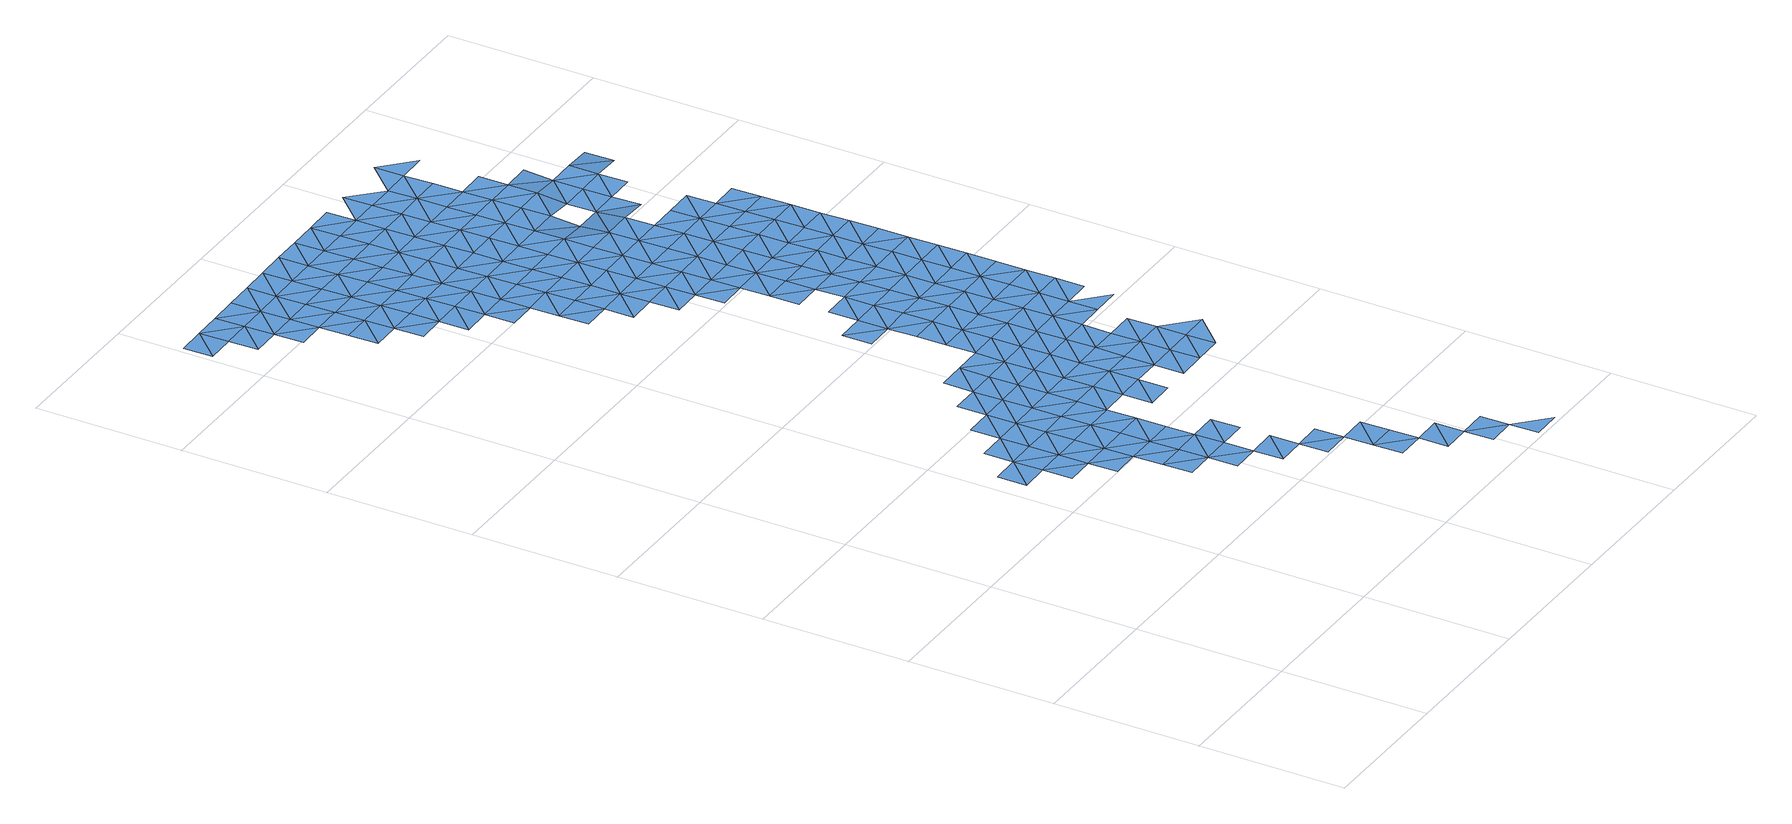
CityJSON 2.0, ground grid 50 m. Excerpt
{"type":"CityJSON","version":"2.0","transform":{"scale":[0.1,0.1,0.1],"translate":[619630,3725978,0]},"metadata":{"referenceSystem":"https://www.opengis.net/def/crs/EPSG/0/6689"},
"CityObjects":{
"waterbody1":{"type":"WaterBody","attributes":{"name":"福岡県津波浸水想定図","class":"1140","function":"2","WaterBodyTsunamiRiskAttribute.description":"1","WaterBodyTsunamiRiskAttribute.rank":"4"},"geometry":[{"type":"MultiSurface","lod":"1","boundaries":[[[0,1,2]],[[3,1,0]],[[4,3,5]],[[3,4,6]],[[4,7,8]],[[8,9,4]],[[10,11,12]],[[13,10,12]],[[14,15,13]],[[15,10,13]],[[14,16,15]],[[15,17,10]],[[16,18,19]],[[20,16,19]],[[21,22,23]],[[23,22,19]],[[22,21,24]],[[25,26,27]],[[28,29,24]],[[19,22,30]],[[29,31,24]],[[27,26,32]],[[22,24,33]],[[34,35,26]],[[24,31,33]],[[36,37,29]],[[38,35,34]],[[29,39,31]],[[37,36,40]],[[37,39,29]],[[40,41,42]],[[42,43,40]],[[40,44,37]],[[45,46,47]],[[40,43,44]],[[46,48,42]],[[46,45,49]],[[50,45,51]],[[52,53,54]],[[46,49,48]],[[55,50,51]],[[50,49,45]],[[53,56,54]],[[57,53,58]],[[59,49,50]],[[60,61,55]],[[62,61,60]],[[61,50,55]],[[63,53,57]],[[50,61,64]],[[62,65,66]],[[67,61,62]],[[62,66,68]],[[69,70,71]],[[62,68,67]],[[72,73,64]],[[74,69,71]],[[75,72,64]],[[66,69,76]],[[69,74,76]]]}]},
"waterbody2":{"type":"WaterBody","attributes":{"name":"福岡県津波浸水想定図","class":"1140","function":"2","WaterBodyTsunamiRiskAttribute.description":"1","WaterBodyTsunamiRiskAttribute.rank":"1"},"geometry":[{"type":"MultiSurface","lod":"1","boundaries":[[[6,1,3]],[[1,6,77]],[[6,78,77]],[[79,9,8]],[[6,80,78]],[[9,81,80]],[[82,81,9]],[[81,78,80]],[[9,79,82]],[[78,81,83]],[[84,81,82]],[[82,79,84]],[[84,79,85]],[[86,87,88]],[[81,89,83]],[[84,89,81]],[[90,91,83]],[[86,92,87]],[[83,89,90]],[[27,93,94]],[[91,90,95]],[[89,96,90]],[[27,32,93]],[[90,96,95]],[[89,97,96]],[[96,98,95]],[[95,99,100]],[[98,99,95]],[[101,102,97]],[[103,98,96]],[[101,104,102]],[[96,97,103]],[[97,102,103]],[[105,106,107]],[[98,108,99]],[[107,109,105]],[[110,108,98]],[[110,98,103]],[[99,111,112]],[[109,113,105]],[[103,102,114]],[[115,106,105]],[[103,116,110]],[[117,106,118]],[[99,108,111]],[[118,106,115]],[[119,108,110]],[[103,114,116]],[[120,115,105]],[[121,122,114]],[[110,116,123]],[[108,124,111]],[[119,110,123]],[[120,125,115]],[[114,126,116]],[[122,121,127]],[[124,108,119]],[[116,126,123]],[[118,115,128]],[[128,115,125]],[[129,130,120]],[[114,122,126]],[[126,131,123]],[[132,125,120]],[[123,133,119]],[[130,132,120]],[[131,133,123]],[[127,134,122]],[[135,124,119]],[[136,134,127]],[[137,130,138]],[[134,139,122]],[[125,132,140]],[[126,122,139]],[[119,133,135]],[[126,141,131]],[[142,143,144]],[[145,140,132]],[[146,130,137]],[[141,126,139]],[[144,147,142]],[[148,149,150]],[[140,151,152]],[[145,151,140]],[[135,133,153]],[[154,155,156]],[[134,136,157]],[[139,134,157]],[[135,158,144]],[[159,154,156]],[[155,154,160]],[[135,153,161]],[[162,149,148]],[[152,151,163]],[[147,144,158]],[[164,165,160]],[[135,161,158]],[[166,151,145]],[[158,167,147]],[[147,168,148]],[[169,161,153]],[[167,168,147]],[[160,154,170]],[[171,154,159]],[[148,168,162]],[[160,170,164]],[[172,173,174]],[[175,151,166]],[[174,176,177]],[[178,170,154]],[[177,176,179]],[[171,178,154]],[[177,172,174]],[[180,167,158]],[[181,151,175]],[[158,161,182]],[[173,172,183]],[[184,185,166]],[[186,187,188]],[[162,168,189]],[[182,161,190]],[[188,162,191]],[[192,185,184]],[[180,168,167]],[[178,193,170]],[[170,194,164]],[[166,185,175]],[[195,196,179]],[[162,189,191]],[[193,194,170]],[[172,197,183]],[[183,198,171]],[[180,158,182]],[[179,196,177]],[[164,199,200]],[[186,188,191]],[[175,201,181]],[[180,202,168]],[[168,203,189]],[[199,192,200]],[[195,204,196]],[[205,172,177]],[[183,197,198]],[[175,185,201]],[[206,185,192]],[[164,194,199]],[[205,197,172]],[[168,202,203]],[[199,206,192]],[[177,196,207]],[[191,189,208]],[[209,194,193]],[[191,210,186]],[[208,189,203]],[[177,207,205]],[[211,201,185]],[[210,212,186]],[[196,213,207]],[[214,185,206]],[[210,191,208]],[[196,204,213]],[[215,197,205]],[[209,193,216]],[[199,194,209]],[[217,206,199]],[[210,218,212]],[[211,185,214]],[[204,219,213]],[[212,220,221]],[[209,217,199]],[[222,198,223]],[[205,207,224]],[[225,201,211]],[[221,226,219]],[[207,213,224]],[[224,227,205]],[[212,218,220]],[[222,223,228]],[[227,229,205]],[[206,217,230]],[[215,205,229]],[[231,217,209]],[[221,220,226]],[[209,216,231]],[[213,232,224]],[[213,219,232]],[[211,233,225]],[[216,234,231]],[[235,227,224]],[[219,226,232]],[[231,236,217]],[[224,232,235]],[[235,237,227]],[[234,238,231]],[[238,239,231]],[[239,238,240]],[[239,240,241]]]}]},
"waterbody3":{"type":"WaterBody","attributes":{"name":"福岡県津波浸水想定図","class":"1140","function":"2","WaterBodyTsunamiRiskAttribute.description":"1","WaterBodyTsunamiRiskAttribute.rank":"2"},"geometry":[{"type":"MultiSurface","lod":"1","boundaries":[[[242,1,243]],[[9,6,4]],[[243,1,77]],[[9,80,6]],[[77,244,243]],[[78,244,77]],[[245,246,247]],[[243,248,249]],[[245,86,246]],[[246,88,250]],[[243,244,248]],[[86,88,246]],[[88,79,250]],[[244,78,83]],[[244,251,248]],[[79,88,85]],[[16,252,15]],[[91,244,83]],[[252,17,15]],[[94,253,254]],[[244,91,251]],[[16,20,252]],[[252,255,17]],[[30,20,19]],[[256,253,94]],[[20,257,252]],[[251,91,100]],[[251,258,259]],[[260,255,252]],[[20,30,261]],[[91,95,100]],[[257,20,261]],[[251,100,258]],[[260,252,257]],[[261,30,109]],[[107,257,261]],[[109,107,261]],[[31,39,33]],[[100,112,258]],[[38,262,263]],[[258,112,264]],[[263,265,38]],[[257,107,106]],[[260,257,117]],[[109,33,266]],[[100,99,112]],[[117,257,106]],[[33,39,266]],[[37,44,39]],[[267,263,268]],[[264,112,269]],[[109,266,113]],[[39,270,266]],[[48,43,42]],[[266,271,113]],[[39,44,270]],[[129,105,113]],[[271,266,270]],[[269,112,272]],[[269,273,274]],[[272,273,269]],[[43,48,275]],[[112,111,272]],[[44,43,276]],[[113,271,129]],[[270,44,276]],[[43,275,276]],[[138,271,270]],[[120,105,129]],[[277,275,48]],[[278,270,276]],[[130,129,271]],[[138,270,278]],[[275,279,276]],[[53,280,56]],[[143,273,272]],[[272,111,143]],[[73,59,50]],[[279,275,277]],[[143,111,124]],[[130,271,138]],[[276,281,278]],[[280,53,63]],[[156,277,59]],[[273,150,57]],[[142,150,273]],[[276,279,281]],[[150,63,57]],[[73,50,64]],[[142,273,143]],[[156,279,277]],[[125,152,128]],[[282,278,281]],[[149,280,63]],[[156,59,73]],[[138,278,137]],[[61,67,64]],[[124,144,143]],[[135,144,124]],[[156,155,279]],[[278,282,137]],[[152,125,140]],[[281,279,155]],[[130,145,132]],[[280,283,284]],[[63,150,149]],[[149,283,280]],[[165,282,281]],[[146,145,130]],[[66,76,68]],[[72,156,73]],[[148,150,142]],[[64,67,75]],[[147,148,142]],[[281,155,160]],[[282,285,137]],[[76,176,68]],[[165,281,160]],[[284,283,286]],[[137,285,146]],[[67,68,174]],[[188,283,149]],[[285,282,165]],[[156,72,159]],[[174,68,176]],[[74,287,76]],[[75,67,174]],[[166,145,146]],[[188,286,283]],[[285,184,146]],[[174,173,75]],[[75,183,72]],[[188,149,162]],[[187,288,286]],[[188,187,286]],[[146,184,166]],[[76,287,195]],[[176,76,179]],[[75,173,183]],[[285,165,164]],[[200,184,285]],[[76,195,179]],[[288,289,287]],[[289,195,287]],[[290,288,187]],[[200,285,164]],[[200,192,184]],[[289,288,290]],[[289,204,195]],[[187,212,290]],[[222,178,171]],[[221,289,290]],[[212,187,186]],[[221,204,289]],[[222,171,198]],[[290,212,221]],[[221,219,204]],[[222,234,216]],[[228,234,222]],[[238,234,228]],[[228,291,238]]]}]},
"waterbody4":{"type":"WaterBody","attributes":{"name":"福岡県津波浸水想定図","class":"1140","function":"2","WaterBodyTsunamiRiskAttribute.description":"1","WaterBodyTsunamiRiskAttribute.rank":"3"},"geometry":[{"type":"MultiSurface","lod":"1","boundaries":[[[246,292,293]],[[292,250,8]],[[246,250,292]],[[8,250,79]],[[294,295,245]],[[294,253,295]],[[259,296,248]],[[259,248,251]],[[22,33,30]],[[259,264,297]],[[258,264,259]],[[30,33,109]],[[59,48,49]],[[274,57,58]],[[274,273,57]],[[277,48,59]],[[56,284,298]],[[56,280,284]],[[71,284,286]],[[71,288,74]],[[286,288,71]],[[74,288,287]],[[72,171,159]],[[72,183,171]]]}]}
},
"vertices":[
[553,1188,23],[651,1290,23],[551,1288,23],[653,1190,23],[755,1092,23],[655,1090,23],[753,1192,23],[757,992,23],[857,994,23],[855,1093,23],[103,3779,24],[3,3777,24],[5,3677,24],[105,3679,24],[107,3579,24],[205,3681,24],[207,3581,24],[203,3781,24],[209,3481,24],[309,3483,24],[307,3583,24],[313,3283,25],[411,3385,25],[311,3383,25],[413,3285,25],[1271,302,23],[1371,303,23],[1269,402,23],[415,3185,25],[515,3187,25],[409,3485,24],[513,3287,25],[1369,403,23],[511,3387,25],[1372,204,23],[1470,305,23],[517,3087,25],[615,3189,25],[1472,205,23],[613,3289,25],[617,3089,25],[619,2989,25],[719,2991,25],[717,3091,25],[715,3191,25],[822,2793,25],[720,2891,25],[722,2791,25],[818,2993,26],[820,2893,26],[922,2795,26],[824,2693,25],[1038,1997,26],[1138,1999,26],[1036,2097,26],[924,2695,26],[1136,2099,27],[1240,1901,28],[1140,1899,27],[920,2895,26],[926,2595,26],[1024,2697,26],[1026,2597,26],[1238,2001,28],[1022,2797,26],[1028,2497,26],[1128,2499,26],[1124,2699,26],[1126,2599,26],[1130,2399,26],[1132,2299,26],[1232,2301,26],[1120,2899,26],[1020,2897,26],[1230,2401,26],[1122,2799,26],[1228,2501,26],
[751,1292,24],[851,1293,24],[957,995,23],[853,1193,23],[953,1195,24],[955,1095,24],[951,1295,24],[1055,1097,23],[1057,997,23],[1061,797,23],[1159,899,23],[1059,897,23],[1053,1197,24],[1051,1297,24],[949,1395,26],[1161,799,23],[1367,503,23],[1267,501,23],[1049,1397,25],[1151,1299,25],[1153,1199,24],[1149,1399,25],[1147,1499,25],[1047,1497,25],[1155,1099,24],[1253,1201,24],[1251,1301,25],[1255,1101,24],[607,3589,24],[505,3687,25],[507,3587,25],[1247,1501,26],[509,3487,25],[1249,1401,25],[1245,1601,26],[1145,1599,25],[609,3489,25],[1353,1203,23],[605,3689,25],[1351,1303,24],[503,3787,25],[603,3789,25],[1347,1503,26],[707,3591,24],[1355,1103,22],[1453,1205,22],[1349,1403,26],[1345,1603,26],[705,3691,24],[1451,1305,23],[1455,1105,22],[703,3791,24],[709,3491,24],[809,3493,24],[1449,1405,23],[807,3593,24],[1447,1505,26],[1553,1207,22],[1445,1605,27],[1555,1107,22],[911,3395,24],[811,3393,24],[1551,1307,23],[805,3692,25],[1549,1407,23],[1342,1803,27],[1343,1703,27],[1443,1705,27],[907,3595,25],[909,3495,24],[1441,1805,27],[1440,1905,27],[1338,2003,28],[1340,1903,28],[905,3694,25],[803,3792,24],[1547,1507,26],[1116,3099,26],[1016,3097,26],[1018,2997,26],[1653,1209,23],[1543,1707,27],[1118,2999,26],[1015,3197,26],[1545,1607,25],[1438,2005,27],[903,3794,25],[1113,3299,25],[1013,3297,25],[1007,3596,25],[1541,1807,27],[1540,1907,27],[1647,1509,25],[1114,3199,26],[1218,3001,26],[1322,2803,26],[1222,2801,26],[1224,2701,26],[1005,3696,25],[1226,2601,26],[1324,2703,26],[1216,3100,18],[1326,2603,26],[1641,1809,26],[1003,3796,25],[1643,1709,26],[1220,2901,26],[1009,3497,25],[1107,3598,25],[1534,2207,28],[1434,2205,28],[1436,2105,28],[1538,2007,27],[1645,1609,25],[1536,2107,28],[1109,3498,25],[1214,3200,26],[1212,3300,25],[1328,2503,26],[1426,2605,26],[1320,2902,25],[1318,3002,25],[1211,3400,25],[1111,3398,25],[1105,3698,24],[1639,1909,27],[1638,2009,27],[1428,2505,26],[1422,2804,26],[1209,3500,25],[1424,2704,26],[1636,2109,27],[1312,3302,25],[1634,2209,27],[1205,3700,24],[1532,2307,27],[1526,2607,26],[1207,3600,25],[1420,2904,26],[1314,3202,16],[1311,3402,25],[1632,2309,28],[1528,2507,27],[1630,2409,27],[1530,2407,27],[1316,3102,16],[1418,3004,18],[1524,2706,26],[1203,3800,24],[1628,2508,26],[1522,2806,26],[1416,3104,16],[1520,2906,26],[1309,3502,25],[1412,3304,16],[1626,2608,26],[1305,3702,24],[1414,3204,16],[1624,2708,26],[1410,3404,25],[1622,2808,26],[1514,3206,16],[1512,3306,16],[1614,3208,10],[1612,3308,10],
[649,1390,24],[749,1391,24],[849,1393,25],[1063,697,23],[961,796,23],[963,696,23],[847,1493,26],[748,1491,25],[959,895,23],[947,1495,25],[305,3683,24],[1165,599,23],[1167,500,23],[303,3783,24],[1265,601,23],[405,3685,24],[1045,1597,25],[945,1595,25],[403,3785,24],[407,3585,24],[1474,105,23],[1574,107,23],[1044,1697,27],[1572,207,23],[611,3389,25],[1676,9,23],[1576,7,23],[1143,1699,27],[713,3291,25],[711,3391,25],[1243,1701,27],[1241,1801,27],[1142,1799,27],[817,3093,25],[815,3193,25],[918,2995,26],[813,3293,25],[916,3095,25],[1236,2101,27],[915,3195,25],[913,3295,25],[1336,2103,27],[1234,2201,27],[1011,3397,25],[1334,2203,27],[1330,2403,26],[1332,2303,27],[1430,2405,27],[1432,2305,27],[1516,3106,16],
[859,894,23],[861,794,23],[1065,597,23],[1163,699,23],[846,1593,26],[944,1695,27],[1134,2199,27]
]}
